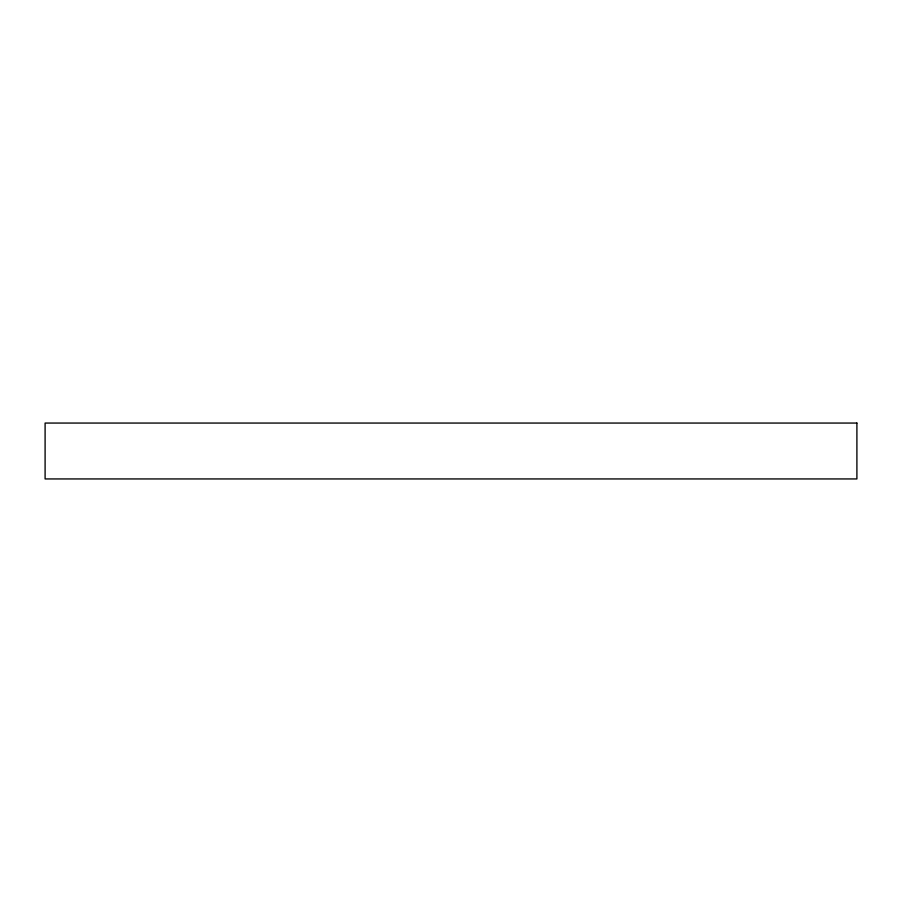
<?xml version="1.0" encoding="UTF-8"?>
<svg xmlns="http://www.w3.org/2000/svg" width="902" height="902" viewBox="0 0 902 902"><rect width="100%" height="100%" fill="white"/><g stroke="black" fill="none" stroke-linecap="round" stroke-linejoin="round"><path stroke-width="1.35" d="M856.9 423.061L45.1 423.061L45.1 478.939L856.9 478.939L856.9 423.061"/></g></svg>
